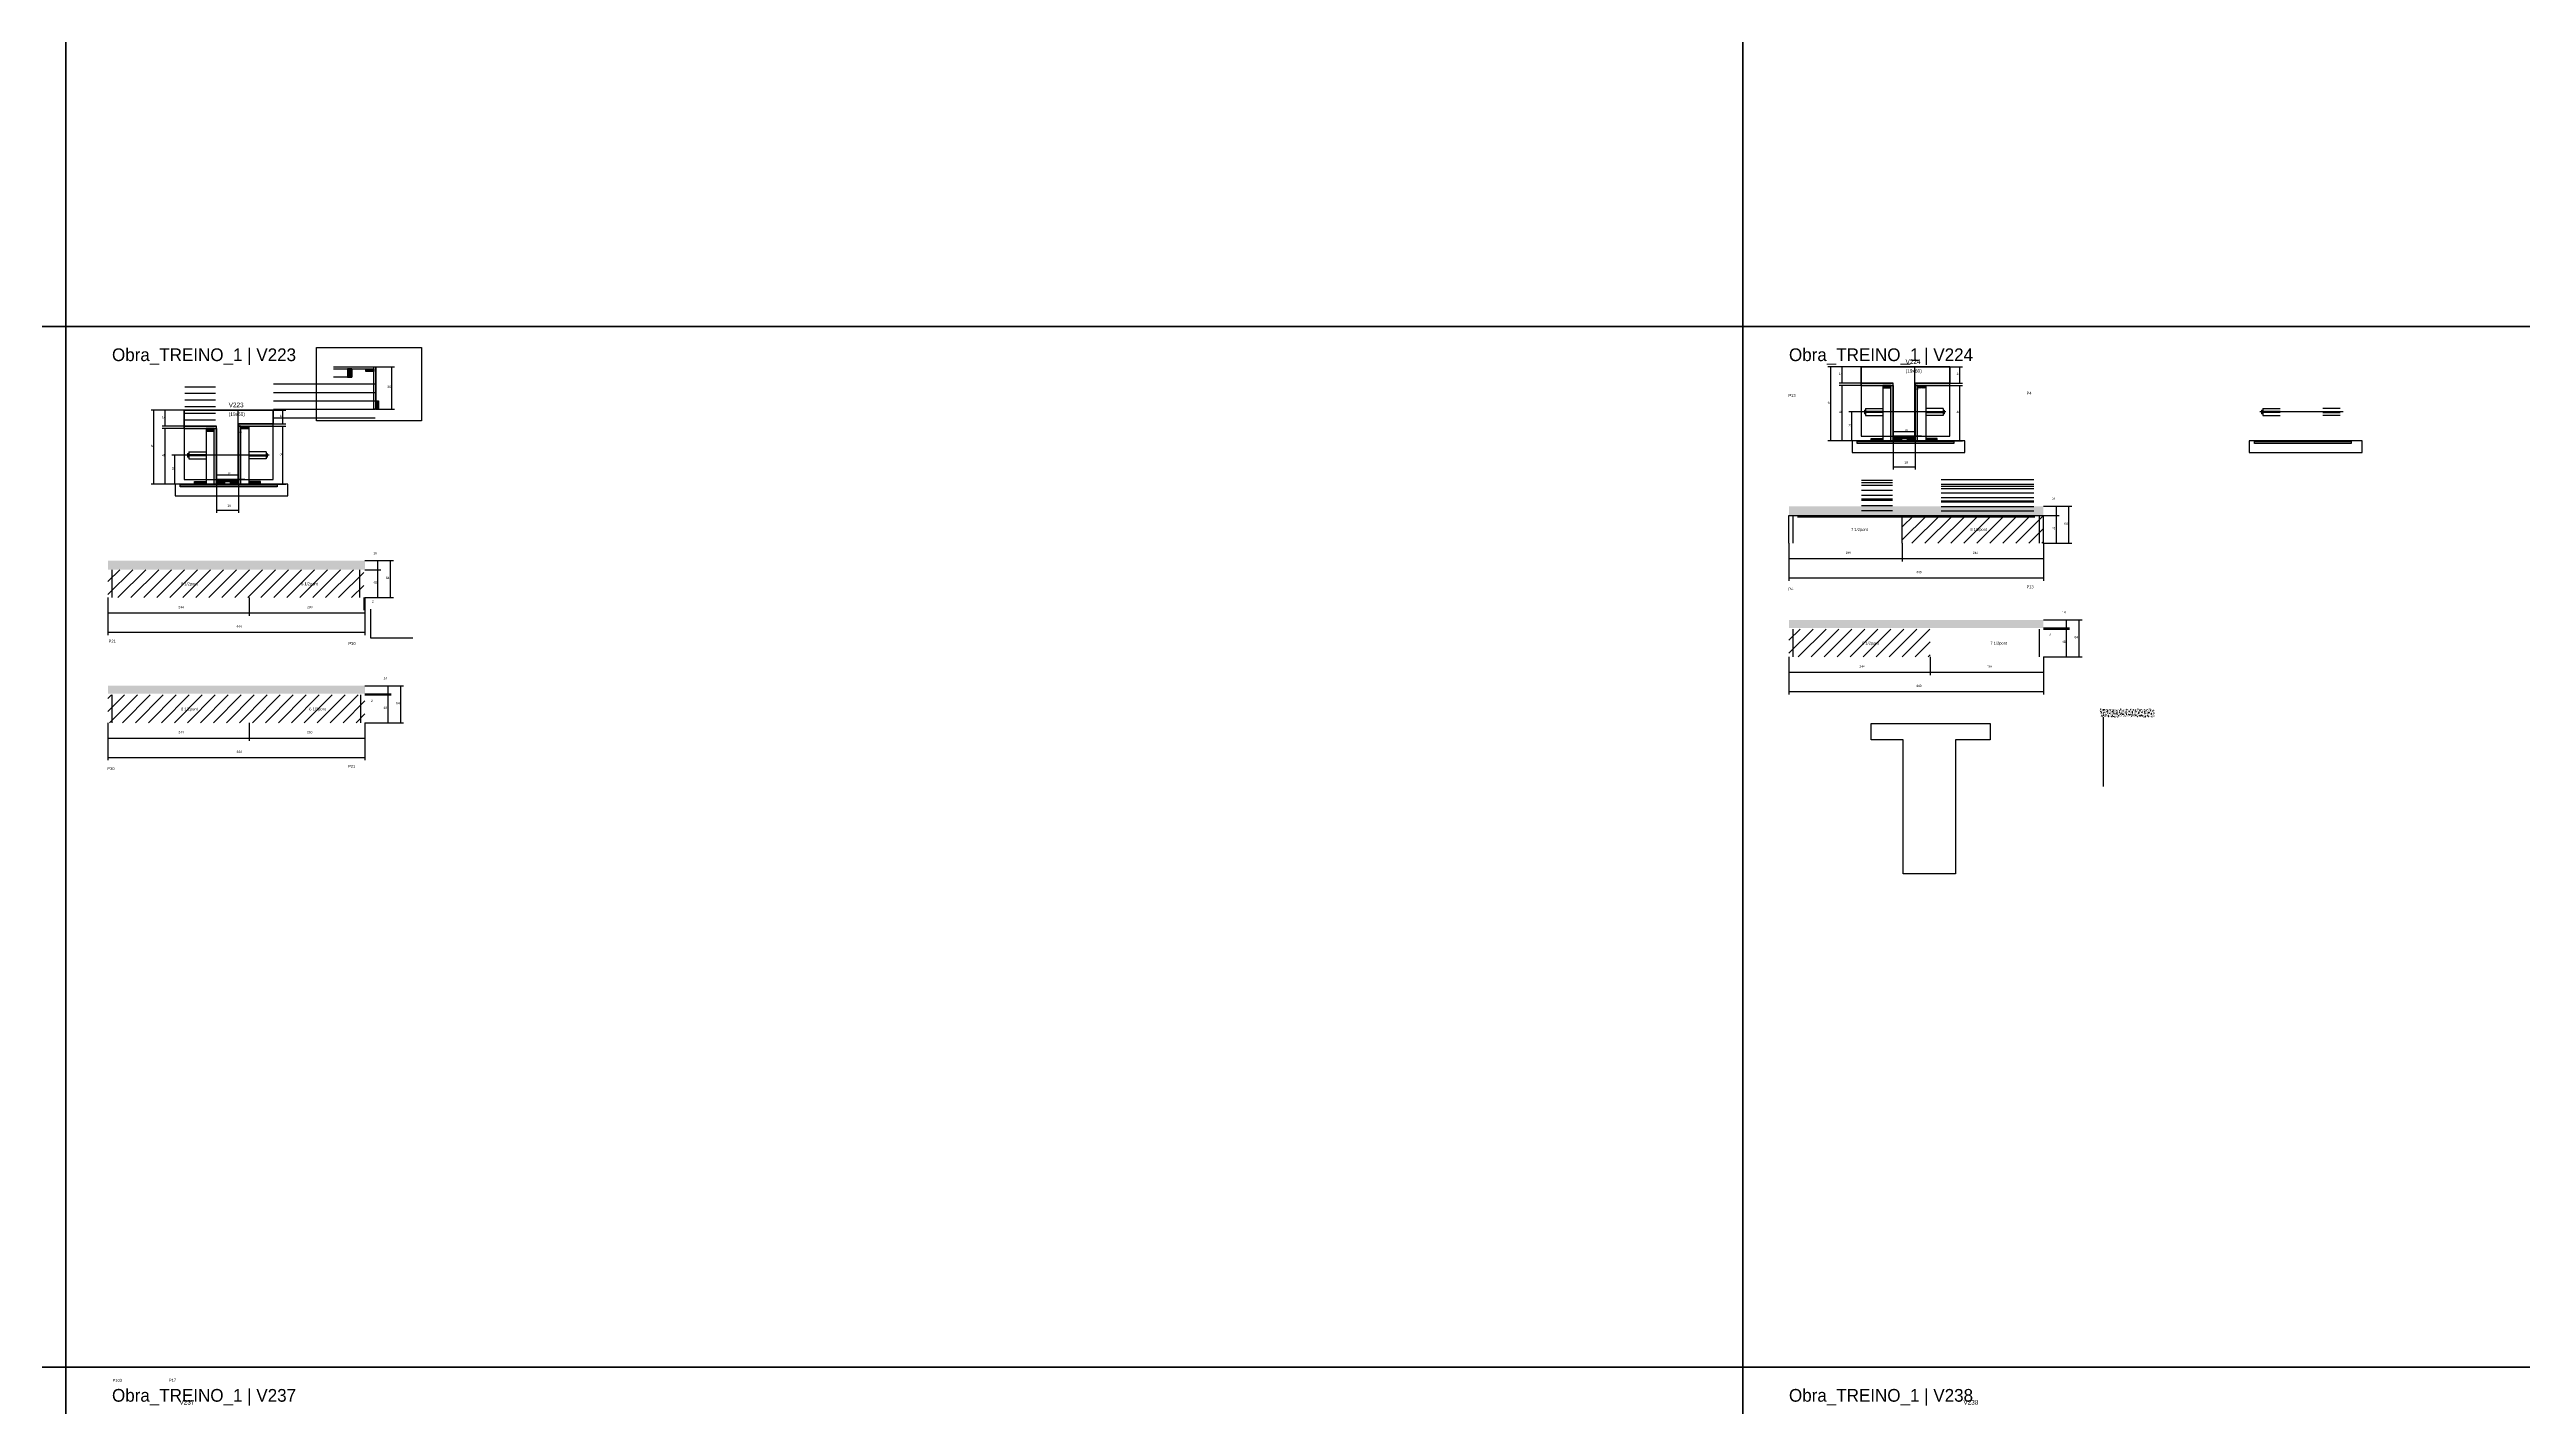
# Model space of a CAD drawing. Header units: metres. Extents: x -41 to 34840, y -36000 to 1848.
# Drawn here: x 17372 to 21649, y -12668 to -10321 of the extents above; entities that cross this region are included whole.
import ezdxf

# ---------------------------------------------------------------- set-up
doc = ezdxf.new("R2010")
doc.units = ezdxf.units.M
for name, color, linetype in [('barrote', 126, 'Continuous'), ('CELL_BORDER', 8, 'Continuous'), ('CONCRETO', 251, 'Continuous'), ('COTA', 4, 'Continuous'), ('Cota Seção (2x)', 4, 'Continuous'), ('cotas', 4, 'Continuous'), ('Hachura', 253, 'Continuous'), ('LABEL_ID', 3, 'Continuous'), ('Madeira', 126, 'Continuous'), ('NOMENCLATURA', 7, 'Continuous'), ('Painéis', 200, 'Continuous'), ('REAPROVEITAMENTO', 251, 'Continuous'), ('SARR_2.2x7', 40, 'Continuous'), ('SCO-___-LAJ', 4, 'Continuous'), ('TENSOR', 2, 'Continuous'), ('Texto Seção', 7, 'Continuous')]:
    doc.layers.add(name, color=color, linetype=linetype)

msp = doc.modelspace()

# ---------------------------------------------------------------- hatches: boundary and pattern name
at = {"layer": 'COTA'}
h = msp.add_hatch(dxfattribs=at)
h.set_pattern_fill('AR-CONC', scale=0.03)
h.paths.add_polyline_path([(20820, -11111), (20820, -11127), (20820, -11127), (20380, -11127), (20380, -11127), (20380, -11111), (20380, -11111), (20820, -11111)])
h = msp.add_hatch(dxfattribs=at)
h.set_pattern_fill('AR-CONC', scale=0.03)
h.paths.add_polyline_path([(17917.5, -11205), (17917.5, -11221), (17917.5, -11221), (17473, -11221), (17473, -11221), (17473, -11205), (17473, -11205), (17917.5, -11205)])
h = msp.add_hatch(dxfattribs=at)
h.set_pattern_fill('AR-CONC', scale=0.03)
h.paths.add_polyline_path([(20380, -11307.6), (20380, -11321.6), (20380, -11321.6), (20820, -11321.6), (20820, -11321.6), (20820, -11307.6), (20820, -11307.6), (20380, -11307.6)])
h = msp.add_hatch(dxfattribs=at)
h.set_pattern_fill('AR-CONC', scale=0.03)
h.paths.add_polyline_path([(17917.5, -11435.5), (17917.5, -11421.5), (17917.5, -11421.5), (17473, -11421.5), (17473, -11421.5), (17473, -11435.5), (17473, -11435.5), (17917.5, -11435.5)])
h = msp.add_hatch(dxfattribs=at)
h.set_pattern_fill('AR-CONC', scale=0.03)
h.paths.add_polyline_path([(20917.6, -11461.7), (20917.6, -11475.7), (20917.6, -11475.7), (21011.6, -11475.7), (21011.6, -11475.7), (21011.6, -11461.7), (21011.6, -11461.7), (20917.6, -11461.7)])
at = {"layer": 'Hachura'}
h = msp.add_hatch(dxfattribs=at)
h.set_pattern_fill('ANSI31', scale=0.5)
h.paths.add_polyline_path([(17894.5, -10873.6), (17887.5, -10873.6), (17887.5, -10887.6), (17894.5, -10887.6)])
h = msp.add_hatch(dxfattribs=at)
h.set_pattern_fill('ANSI31', scale=0.5)
h.paths.add_polyline_path([(17918.8, -10873.6), (17918.8, -10878), (17918.8, -10878), (17932.8, -10878), (17932.8, -10878), (17932.8, -10873.6), (17932.8, -10873.6), (17918.8, -10873.6)])
h = msp.add_hatch(color=8, dxfattribs=at)
h.dxf.hatch_style = 1
h.paths.add_polyline_path([(20560.4, -10902), (20560.4, -10898), (20560.4, -10898), (20504.8, -10898), (20504.8, -10898), (20504.8, -10902), (20504.8, -10902), (20560.4, -10902)])
h = msp.add_hatch(dxfattribs=at)
h.set_pattern_fill('ANSI31', scale=0.5)
h.paths.add_polyline_path([(20556.4, -10906.4), (20556.4, -10902), (20556.4, -10902), (20542.4, -10902), (20542.4, -10902), (20542.4, -10906.4), (20542.4, -10906.4), (20556.4, -10906.4)])
h = msp.add_hatch(color=8, dxfattribs=at)
h.dxf.hatch_style = 1
h.paths.add_polyline_path([(20556.4, -10898), (20560.4, -10898), (20560.4, -10898), (20560.4, -10998), (20560.4, -10998), (20556.4, -10998), (20556.4, -10998), (20556.4, -10898)])
h = msp.add_hatch(color=8, dxfattribs=at)
h.dxf.hatch_style = 1
h.paths.add_polyline_path([(20602.4, -10898), (20598.4, -10898), (20598.4, -10898), (20598.4, -10998), (20598.4, -10998), (20602.4, -10998), (20602.4, -10998), (20602.4, -10898)])
h = msp.add_hatch(color=8, dxfattribs=at)
h.dxf.hatch_style = 1
h.paths.add_polyline_path([(20658.4, -10902), (20658.4, -10898), (20658.4, -10898), (20598.4, -10898), (20598.4, -10898), (20598.4, -10902), (20598.4, -10902), (20658.4, -10902)])
h = msp.add_hatch(dxfattribs=at)
h.set_pattern_fill('ANSI31', scale=0.5)
h.paths.add_polyline_path([(20602.4, -10906.4), (20602.4, -10902), (20602.4, -10902), (20616.4, -10902), (20616.4, -10902), (20616.4, -10906.4), (20616.4, -10906.4), (20602.4, -10906.4)])
h = msp.add_hatch(dxfattribs=at)
h.set_pattern_fill('ANSI31', scale=0.5)
h.paths.add_polyline_path([(17936.4, -10943), (17940.8, -10943), (17940.8, -10943), (17940.8, -10929), (17940.8, -10929), (17936.4, -10929), (17936.4, -10929), (17936.4, -10943)])
h = msp.add_hatch(color=8, dxfattribs=at)
h.dxf.hatch_style = 1
h.paths.add_polyline_path([(17660.6, -10976.8), (17660.6, -10972.8), (17660.6, -10972.8), (17605, -10972.8), (17605, -10972.8), (17605, -10976.8), (17605, -10976.8), (17660.6, -10976.8)])
h = msp.add_hatch(dxfattribs=at)
h.set_pattern_fill('ANSI31', scale=0.5)
h.paths.add_polyline_path([(17656.6, -10981.2), (17656.6, -10976.8), (17656.6, -10976.8), (17642.6, -10976.8), (17642.6, -10976.8), (17642.6, -10981.2), (17642.6, -10981.2), (17656.6, -10981.2)])
h = msp.add_hatch(color=8, dxfattribs=at)
h.dxf.hatch_style = 1
h.paths.add_polyline_path([(17656.6, -10972.8), (17660.6, -10972.8), (17660.6, -10972.8), (17660.6, -11072.8), (17660.6, -11072.8), (17656.6, -11072.8), (17656.6, -11072.8), (17656.6, -10972.8)])
h = msp.add_hatch(color=8, dxfattribs=at)
h.dxf.hatch_style = 1
h.paths.add_polyline_path([(17758.6, -10972.8), (17758.6, -10968.8), (17758.6, -10968.8), (17698.6, -10968.8), (17698.6, -10968.8), (17698.6, -10972.8), (17698.6, -10972.8), (17758.6, -10972.8)])
h = msp.add_hatch(color=8, dxfattribs=at)
h.dxf.hatch_style = 1
h.paths.add_polyline_path([(17702.6, -10972.8), (17698.6, -10972.8), (17698.6, -10972.8), (17698.6, -11072.8), (17698.6, -11072.8), (17702.6, -11072.8), (17702.6, -11072.8), (17702.6, -10972.8)])
h = msp.add_hatch(dxfattribs=at)
h.set_pattern_fill('ANSI31', scale=0.5)
h.paths.add_polyline_path([(17702.6, -10977.2), (17702.6, -10972.8), (17702.6, -10972.8), (17716.6, -10972.8), (17716.6, -10972.8), (17716.6, -10977.2), (17716.6, -10977.2), (17702.6, -10977.2)])
h = msp.add_hatch(color=8, dxfattribs=at)
h.dxf.hatch_style = 1
h.paths.add_polyline_path([(20598.4, -10993.6), (20598.4, -10990), (20598.4, -10990), (20560.4, -10990), (20560.4, -10990), (20560.4, -10993.6), (20560.4, -10993.6), (20598.4, -10993.6)])
h = msp.add_hatch(dxfattribs=at)
h.set_pattern_fill('ANSI31', scale=0.5)
h.paths.add_polyline_path([(20522.4, -10998), (20522.4, -10993.6), (20522.4, -10993.6), (20542.4, -10993.6), (20542.4, -10993.6), (20542.4, -10998), (20542.4, -10998), (20522.4, -10998)])
h = msp.add_hatch(dxfattribs=at)
h.set_pattern_fill('ANSI31', scale=0.5)
h.paths.add_polyline_path([(20560.4, -10998), (20560.4, -10993.6), (20560.4, -10993.6), (20574.4, -10993.6), (20574.4, -10993.6), (20574.4, -10998), (20574.4, -10998), (20560.4, -10998)])
h = msp.add_hatch(dxfattribs=at)
h.set_pattern_fill('ANSI31', scale=0.5)
h.paths.add_polyline_path([(20598.4, -10998), (20598.4, -10993.6), (20598.4, -10993.6), (20584.4, -10993.6), (20584.4, -10993.6), (20584.4, -10998), (20584.4, -10998), (20598.4, -10998)])
h = msp.add_hatch(dxfattribs=at)
h.set_pattern_fill('ANSI31', scale=0.5)
h.paths.add_polyline_path([(20636.4, -10998), (20636.4, -10993.6), (20636.4, -10993.6), (20616.4, -10993.6), (20616.4, -10993.6), (20616.4, -10998), (20616.4, -10998), (20636.4, -10998)])
h = msp.add_hatch(dxfattribs=at)
h.set_pattern_fill('ANSI31', scale=0.5)
h.paths.add_polyline_path([(17622.6, -11072.8), (17622.6, -11068.4), (17622.6, -11068.4), (17642.6, -11068.4), (17642.6, -11068.4), (17642.6, -11072.8), (17642.6, -11072.8), (17622.6, -11072.8)])
h = msp.add_hatch(color=8, dxfattribs=at)
h.dxf.hatch_style = 1
h.paths.add_polyline_path([(17698.6, -11068.4), (17698.6, -11064.8), (17698.6, -11064.8), (17660.6, -11064.8), (17660.6, -11064.8), (17660.6, -11068.4), (17660.6, -11068.4), (17698.6, -11068.4)])
h = msp.add_hatch(dxfattribs=at)
h.set_pattern_fill('ANSI31', scale=0.5)
h.paths.add_polyline_path([(17660.6, -11072.8), (17660.6, -11068.4), (17660.6, -11068.4), (17674.6, -11068.4), (17674.6, -11068.4), (17674.6, -11072.8), (17674.6, -11072.8), (17660.6, -11072.8)])
h = msp.add_hatch(dxfattribs=at)
h.set_pattern_fill('ANSI31', scale=0.5)
h.paths.add_polyline_path([(17698.6, -11072.8), (17698.6, -11068.4), (17698.6, -11068.4), (17684.6, -11068.4), (17684.6, -11068.4), (17684.6, -11072.8), (17684.6, -11072.8), (17698.6, -11072.8)])
h = msp.add_hatch(dxfattribs=at)
h.set_pattern_fill('ANSI31', scale=0.5)
h.paths.add_polyline_path([(17736.6, -11072.8), (17736.6, -11068.4), (17736.6, -11068.4), (17716.6, -11068.4), (17716.6, -11068.4), (17716.6, -11072.8), (17716.6, -11072.8), (17736.6, -11072.8)])
at = {"layer": 'REAPROVEITAMENTO'}
h = msp.add_hatch(dxfattribs=at)
h.set_pattern_fill('ANSI31', scale=5)
h.paths.add_polyline_path([(20576, -11175), (20820, -11175), (20820, -11175), (20820, -11127), (20820, -11127), (20576, -11127), (20576, -11127), (20576, -11175)])
h = msp.add_hatch(dxfattribs=at)
h.set_pattern_fill('ANSI31', scale=5)
h.paths.add_polyline_path([(17473, -11269), (17915.5, -11269), (17915.5, -11269), (17915.5, -11221), (17915.5, -11221), (17473, -11221), (17473, -11221), (17473, -11269)])
h = msp.add_hatch(dxfattribs=at)
h.set_pattern_fill('ANSI31', scale=5)
h.paths.add_polyline_path([(20380, -11371.6), (20624, -11371.6), (20624, -11371.6), (20624, -11323.6), (20624, -11323.6), (20380, -11323.6), (20380, -11323.6), (20380, -11371.6)])
h = msp.add_hatch(dxfattribs=at)
h.set_pattern_fill('ANSI31', scale=5)
h.paths.add_polyline_path([(17473, -11485.5), (17917.5, -11485.5), (17917.5, -11485.5), (17917.5, -11437.5), (17917.5, -11437.5), (17473, -11437.5), (17473, -11437.5), (17473, -11485.5)])

# ---------------------------------------------------------------- linework, layer by layer
for p, q in [((20510.4, -10945), (20510.4, -10951)), ((20510.4, -10945), (20512.4, -10945)), ((20512.4, -10942), (20512.4, -10954)), ((20512.4, -10942), (20542.4, -10942)), ((20542.4, -10947), (20512.4, -10947)), ((20646.4, -10942), (20616.4, -10942)), ((20616.4, -10947), (20646.4, -10947)), ((20646.4, -10942), (20646.4, -10954)), ((20646.4, -10945), (20648.4, -10945)), ((20648.4, -10945), (20648.4, -10951)), ((21197.4, -10945), (21197.4, -10951)), ((21197.4, -10945), (21199.4, -10945)), ((21199.4, -10942), (21199.4, -10954)), ((21199.4, -10942), (21229.4, -10942)), ((21229.4, -10947), (21199.4, -10947)), ((21333.4, -10942), (21303.4, -10942)), ((21303.4, -10947), (21333.4, -10947)), ((20512.4, -10951), (20510.4, -10951)), ((20542.4, -10949), (20512.4, -10949)), ((20512.4, -10954), (20542.4, -10954)), ((20616.4, -10949), (20646.4, -10949)), ((20646.4, -10954), (20616.4, -10954)), ((20646.4, -10951), (20648.4, -10951)), ((21199.4, -10951), (21197.4, -10951)), ((21229.4, -10949), (21199.4, -10949)), ((21199.4, -10954), (21229.4, -10954)), ((21303.4, -10949), (21333.4, -10949)), ((21333.4, -10954), (21303.4, -10954)), ((17610.6, -11019.9), (17610.6, -11025.9)), ((17610.6, -11019.9), (17612.6, -11019.9)), ((17612.6, -11025.9), (17610.6, -11025.9)), ((17612.6, -11016.9), (17612.6, -11028.9)), ((17612.6, -11016.9), (17642.6, -11016.9)), ((17642.6, -11021.9), (17612.6, -11021.9)), ((17642.6, -11023.9), (17612.6, -11023.9)), ((17612.6, -11028.9), (17642.6, -11028.9)), ((17746.6, -11016.9), (17716.6, -11016.9)), ((17716.6, -11021.9), (17746.6, -11021.9)), ((17716.6, -11023.9), (17746.6, -11023.9)), ((17746.6, -11028.9), (17716.6, -11028.9)), ((17746.6, -11016.9), (17746.6, -11028.9)), ((17746.6, -11019.9), (17748.6, -11019.9)), ((17746.6, -11025.9), (17748.6, -11025.9)), ((17748.6, -11019.9), (17748.6, -11025.9))]:
    msp.add_line(p, q)
at = {"layer": 'barrote'}
for points in [[(20489, -11018), (20684.1, -11018), (20684.1, -10998), (20489, -10998)], [(21176, -11018), (21371.1, -11018), (21371.1, -10998), (21176, -10998)], [(17589.1, -11092.8), (17784.3, -11092.8), (17784.3, -11072.8), (17589.1, -11072.8)]]:
    msp.add_lwpolyline(points, close=True, dxfattribs=at)
at = {"layer": 'CELL_BORDER'}
for points in [[(14500, -10800), (17400, -10800), (17400, -9000), (14500, -9000)], [(17400, -10800), (20300, -10800), (20300, -9000), (17400, -9000)], [(20300, -10800), (23200, -10800), (23200, -9000), (20300, -9000)], [(14500, -12600), (17400, -12600), (17400, -10800), (14500, -10800)], [(17400, -12600), (20300, -12600), (20300, -10800), (17400, -10800)], [(20300, -12600), (23200, -12600), (23200, -10800), (20300, -10800)], [(14500, -14400), (17400, -14400), (17400, -12600), (14500, -12600)], [(17400, -14400), (20300, -14400), (20300, -12600), (17400, -12600)], [(20300, -14400), (23200, -14400), (23200, -12600), (20300, -12600)]]:
    msp.add_lwpolyline(points, close=True, dxfattribs=at)
at = {"layer": 'CONCRETO'}
for points in [[(20504.8, -10898), (20504.8, -10870), (20658.4, -10870), (20658.4, -10898), (20598.4, -10898), (20598.4, -10990), (20560.4, -10990), (20560.4, -10898)], [(20504.8, -10990), (20658.4, -10990), (20658.4, -10870), (20504.8, -10870)], [(17605, -10972.8), (17605, -10944.8), (17758.6, -10944.8), (17758.6, -10968.8), (17698.6, -10968.8), (17698.6, -11064.8), (17660.6, -11064.8), (17660.6, -10972.8)], [(17605, -11064.8), (17758.6, -11064.8), (17758.6, -10944.8), (17605, -10944.8)], [(20522.1, -11515.1), (20522.1, -11487.1), (20727.7, -11487.1), (20727.7, -11515.1), (20667.7, -11515.1), (20667.7, -11747.1), (20577.7, -11747.1), (20577.7, -11515.1)]]:
    msp.add_lwpolyline(points, close=True, dxfattribs=at)
at = {"layer": 'COTA'}
for p, q in [((17936.4, -10870), (17968.7, -10870)), ((17963.7, -10943), (17963.7, -10870)), ((20504.8, -10870), (20447.4, -10870)), ((20452.4, -10998), (20452.4, -10870)), ((20504.8, -10870), (20466.8, -10870)), ((20504.8, -10898), (20466.8, -10898)), ((20504.8, -10902), (20466.8, -10902)), ((20471.8, -10898), (20471.8, -10870)), ((20471.8, -10998), (20471.8, -10902)), ((20658.4, -10870), (20680.3, -10870)), ((20658.4, -10898), (20680.3, -10898)), ((20658.4, -10902), (20680.3, -10902)), ((20675.3, -10898), (20675.3, -10870)), ((20675.3, -10998), (20675.3, -10902)), ((17605, -10944.8), (17547.6, -10944.8)), ((17552.6, -11072.8), (17552.6, -10944.8)), ((17605, -10944.8), (17566.9, -10944.8)), ((17571.9, -10972.8), (17571.9, -10944.8)), ((17758.6, -10944.8), (17780.4, -10944.8)), ((17775.4, -10968.8), (17775.4, -10944.8)), ((17936.4, -10943), (17968.7, -10943)), ((20507.1, -10948), (20483.6, -10948)), ((20488.6, -10998), (20488.6, -10948)), ((17605, -10972.8), (17566.9, -10972.8)), ((17605, -10976.8), (17566.9, -10976.8)), ((17571.9, -11072.8), (17571.9, -10976.8)), ((17758.6, -10968.8), (17780.4, -10968.8)), ((17758.6, -10972.8), (17780.4, -10972.8)), ((17775.4, -11072.8), (17775.4, -10972.8)), ((17607.3, -11022.9), (17583.7, -11022.9)), ((17588.7, -11072.8), (17588.7, -11022.9)), ((20526.8, -10998), (20447.4, -10998)), ((20526.8, -10998), (20466.8, -10998)), ((20507.1, -10998), (20483.6, -10998)), ((20560.4, -10998), (20560.4, -11047.7)), ((20598.4, -10998), (20598.4, -11047.7)), ((20632, -10998), (20680.3, -10998)), ((17627, -11072.8), (17547.6, -11072.8)), ((17627, -11072.8), (17566.9, -11072.8)), ((17607.3, -11072.8), (17583.7, -11072.8)), ((17660.6, -11072.8), (17660.6, -11122.6)), ((17698.6, -11072.8), (17698.6, -11122.6)), ((17732.2, -11072.8), (17780.4, -11072.8)), ((20560.4, -11042.7), (20598.4, -11042.7)), ((17660.6, -11117.6), (17698.6, -11117.6)), ((20820, -11111), (20847.5, -11111)), ((20820, -11111), (20869.1, -11111)), ((20842.5, -11127), (20842.5, -11111)), ((20864.1, -11175), (20864.1, -11111)), ((20820, -11127), (20847.5, -11127)), ((20820, -11127), (20847.5, -11127)), ((20842.5, -11175), (20842.5, -11127)), ((20380, -11175), (20380, -11206.5)), ((20380, -11175), (20380, -11240.1)), ((20380, -11201.5), (20576, -11201.5)), ((20576, -11175), (20576, -11206.5)), ((20576, -11175), (20576, -11206.5)), ((20576, -11201.5), (20820, -11201.5)), ((20820, -11175), (20820, -11206.5)), ((20820, -11175), (20820, -11240.1)), ((20820, -11175), (20847.5, -11175)), ((20820, -11175), (20869.1, -11175)), ((17917.5, -11205), (17944.9, -11205)), ((17917.5, -11205), (17966.6, -11205)), ((17917.5, -11221), (17944.9, -11221)), ((17917.5, -11221), (17944.9, -11221)), ((17939.9, -11221), (17939.9, -11205)), ((17939.9, -11269), (17939.9, -11221)), ((17961.6, -11269), (17961.6, -11205)), ((20380, -11235.1), (20820, -11235.1)), ((17473, -11269), (17473, -11300.6)), ((17473, -11269), (17473, -11334.1)), ((17717, -11269), (17717, -11300.6)), ((17717, -11269), (17717, -11300.6)), ((17915.5, -11269), (17915.5, -11290.7)), ((17915.5, -11285.7), (17917.5, -11285.7)), ((17917.5, -11269), (17917.5, -11300.6)), ((17917.5, -11269), (17917.5, -11334.1)), ((17917.5, -11269), (17944.9, -11269)), ((17917.5, -11269), (17966.6, -11269)), ((17917.5, -11269), (17917.5, -11290.7)), ((17473, -11295.6), (17717, -11295.6)), ((17473, -11329.1), (17917.5, -11329.1)), ((17717, -11295.6), (17917.5, -11295.6)), ((20820, -11307.6), (20865.2, -11307.6)), ((20820, -11307.6), (20886.8, -11307.6)), ((20820, -11321.6), (20865.2, -11321.6)), ((20820, -11323.6), (20865.2, -11323.6)), ((20860.2, -11321.6), (20860.2, -11307.6)), ((20860.2, -11371.6), (20860.2, -11323.6)), ((20881.8, -11371.6), (20881.8, -11307.6)), ((20380, -11371.6), (20380, -11403.1)), ((20380, -11371.6), (20380, -11436.7)), ((20624, -11371.6), (20624, -11403.1)), ((20624, -11371.6), (20624, -11403.1)), ((20820, -11371.6), (20820, -11403.1)), ((20820, -11371.6), (20820, -11436.7)), ((20820, -11371.6), (20865.2, -11371.6)), ((20820, -11371.6), (20886.8, -11371.6)), ((20380, -11398.1), (20624, -11398.1)), ((20624, -11398.1), (20820, -11398.1)), ((17917.5, -11421.5), (17962.7, -11421.5)), ((17917.5, -11421.5), (17984.3, -11421.5)), ((17917.5, -11435.5), (17962.7, -11435.5)), ((17917.5, -11437.5), (17962.7, -11437.5)), ((17957.7, -11435.5), (17957.7, -11421.5)), ((17957.7, -11485.5), (17957.7, -11437.5)), ((17979.3, -11485.5), (17979.3, -11421.5)), ((20380, -11431.7), (20820, -11431.7)), ((17473, -11485.5), (17473, -11517)), ((17473, -11485.5), (17473, -11550.5)), ((17717, -11485.5), (17717, -11517)), ((17717, -11485.5), (17717, -11517)), ((17917.5, -11485.5), (17917.5, -11517)), ((17917.5, -11485.5), (17917.5, -11550.5)), ((17917.5, -11485.5), (17962.7, -11485.5)), ((17917.5, -11485.5), (17984.3, -11485.5)), ((17473, -11512), (17717, -11512)), ((17473, -11545.5), (17917.5, -11545.5)), ((17717, -11512), (17917.5, -11512))]:
    msp.add_line(p, q, dxfattribs=at)
at = {"layer": 'Cota Seção (2x)'}
for p, q in [((20609.4, -10870), (20592.9, -10870)), ((20597.9, -10990), (20597.9, -10870)), ((17709.6, -10944.8), (17693.1, -10944.8)), ((17698.1, -11064.8), (17698.1, -10944.8)), ((20560.4, -10998), (20560.4, -10977)), ((20560.4, -10982), (20598.4, -10982)), ((20609.4, -10990), (20592.9, -10990)), ((20598.4, -10998), (20598.4, -10977)), ((17660.6, -11072.8), (17660.6, -11051.8)), ((17660.6, -11056.8), (17698.6, -11056.8)), ((17709.6, -11064.8), (17693.1, -11064.8)), ((17698.6, -11072.8), (17698.6, -11051.8)), ((20820, -11321.6), (20843.3, -11321.6)), ((20820, -11323.6), (20843.3, -11323.6)), ((20838.3, -11323.6), (20838.3, -11321.6)), ((17917.5, -11435.5), (17940.8, -11435.5)), ((17917.5, -11437.5), (17940.8, -11437.5)), ((17935.8, -11437.5), (17935.8, -11435.5))]:
    msp.add_line(p, q, dxfattribs=at)
at = {"layer": 'Cotas'}
msp.add_lwpolyline([(17833.5, -10836.6), (18015.4, -10836.6), (18015.4, -10963.5), (17833.5, -10963.5)], close=True, dxfattribs=at)
at = {"layer": 'Madeira'}
msp.add_lwpolyline([(17894.5, -10873.6), (17894.5, -10887.6), (17863, -10887.6)], dxfattribs=at)
for points in [[(17894.5, -10887.6), (17894.5, -10873.6), (17887.5, -10873.6), (17887.5, -10887.6)], [(17918.8, -10873.6), (17932.8, -10873.6), (17932.8, -10878), (17918.8, -10878)], [(20556.4, -10906.4), (20556.4, -10902), (20542.4, -10902), (20542.4, -10906.4)], [(20556.4, -10902), (20542.4, -10902), (20542.4, -10998), (20556.4, -10998)], [(20602.4, -10906.4), (20602.4, -10902), (20616.4, -10902), (20616.4, -10906.4)], [(20602.4, -10902), (20616.4, -10902), (20616.4, -10998), (20602.4, -10998)], [(17936.4, -10943), (17936.4, -10929), (17940.8, -10929), (17940.8, -10943)], [(17656.6, -10981.2), (17656.6, -10976.8), (17642.6, -10976.8), (17642.6, -10981.2)], [(17656.6, -10976.8), (17642.6, -10976.8), (17642.6, -11072.8), (17656.6, -11072.8)], [(17702.6, -10977.2), (17702.6, -10972.8), (17716.6, -10972.8), (17716.6, -10977.2)], [(17702.6, -10972.8), (17716.6, -10972.8), (17716.6, -11072.8), (17702.6, -11072.8)], [(20489, -11018), (20684.1, -11018), (20684.1, -10998), (20489, -10998)], [(20522.4, -10998), (20522.4, -10993.6), (20542.4, -10993.6), (20542.4, -10998)], [(20560.4, -10998), (20560.4, -10993.6), (20574.4, -10993.6), (20574.4, -10998)], [(20598.4, -10998), (20598.4, -10993.6), (20584.4, -10993.6), (20584.4, -10998)], [(20636.4, -10998), (20636.4, -10993.6), (20616.4, -10993.6), (20616.4, -10998)], [(17589.1, -11092.8), (17784.3, -11092.8), (17784.3, -11072.8), (17589.1, -11072.8)], [(17622.6, -11072.8), (17622.6, -11068.4), (17642.6, -11068.4), (17642.6, -11072.8)], [(17660.6, -11072.8), (17660.6, -11068.4), (17674.6, -11068.4), (17674.6, -11072.8)], [(17698.6, -11072.8), (17698.6, -11068.4), (17684.6, -11068.4), (17684.6, -11072.8)], [(17736.6, -11072.8), (17736.6, -11068.4), (17716.6, -11068.4), (17716.6, -11072.8)]]:
    msp.add_lwpolyline(points, close=True, dxfattribs=at)
at = {"layer": 'NOMENCLATURA'}
for p, q in [((17927.7, -11339.3), (17927.7, -11288.9)), ((18000.1, -11339.3), (17927.7, -11339.3))]:
    msp.add_line(p, q, dxfattribs=at)
at = {"layer": 'Painéis'}
for p, q in [((17863, -10870), (17932.8, -10870)), ((17863, -10873.6), (17932.8, -10873.6)), ((17936.4, -10943), (17936.4, -10870)), ((20504.8, -10898), (20560.4, -10898)), ((20504.8, -10902), (20504.8, -10898)), ((20560.4, -10902), (20560.4, -10898)), ((20560.4, -10998), (20560.4, -10902)), ((20598.4, -10898), (20658.4, -10898)), ((20598.4, -10902), (20598.4, -10898)), ((20598.4, -10998), (20598.4, -10902)), ((20658.4, -10902), (20658.4, -10898)), ((17605, -10972.8), (17660.6, -10972.8)), ((17605, -10976.8), (17605, -10972.8)), ((17660.6, -10976.8), (17660.6, -10972.8)), ((17660.6, -11072.8), (17660.6, -10976.8)), ((17698.6, -10968.8), (17758.6, -10968.8)), ((17698.6, -10972.8), (17698.6, -10968.8)), ((17698.6, -11072.8), (17698.6, -10972.8)), ((17758.6, -10972.8), (17758.6, -10968.8)), ((20560.4, -10990), (20598.4, -10990)), ((20560.4, -10993.6), (20560.4, -10990)), ((20598.4, -10993.6), (20598.4, -10990)), ((20380, -11127), (20820, -11127)), ((20380, -11175), (20380, -11127)), ((20576, -11175), (20576, -11127)), ((20820, -11175), (20820, -11127))]:
    msp.add_line(p, q, dxfattribs=at)
for points in [[(17932.8, -10870), (17936.4, -10870), (17936.4, -10943), (17932.8, -10943)], [(20560.4, -10902), (20560.4, -10898), (20504.8, -10898), (20504.8, -10902)], [(20556.4, -10902), (20560.4, -10902), (20560.4, -10998), (20556.4, -10998)], [(20658.4, -10902), (20658.4, -10898), (20598.4, -10898), (20598.4, -10902)], [(20602.4, -10902), (20598.4, -10902), (20598.4, -10998), (20602.4, -10998)], [(17660.6, -10976.8), (17660.6, -10972.8), (17605, -10972.8), (17605, -10976.8)], [(17656.6, -10976.8), (17660.6, -10976.8), (17660.6, -11072.8), (17656.6, -11072.8)], [(17758.6, -10972.8), (17758.6, -10968.8), (17698.6, -10968.8), (17698.6, -10972.8)], [(17702.6, -10972.8), (17698.6, -10972.8), (17698.6, -11072.8), (17702.6, -11072.8)], [(20598.4, -10993.6), (20598.4, -10990), (20560.4, -10990), (20560.4, -10993.6)], [(17698.6, -11068.4), (17698.6, -11064.8), (17660.6, -11064.8), (17660.6, -11068.4)]]:
    msp.add_lwpolyline(points, close=True, dxfattribs=at)
at = {"layer": 'SARR_2.2x7'}
for p, q in [((17606, -10904.3), (17659.1, -10904.3)), ((17759.1, -10899.4), (17935.1, -10899.4)), ((17606, -10915.7), (17659.1, -10915.7)), ((17606, -10927.1), (17659.1, -10927.1)), ((17606, -10938.5), (17659.1, -10938.5)), ((17759.1, -10914.1), (17935.1, -10914.1)), ((17759.1, -10928.7), (17935.1, -10928.7)), ((17759.1, -10943.4), (17935.1, -10943.4)), ((17606, -10950), (17659.1, -10950)), ((17606, -10961.4), (17659.1, -10961.4)), ((17759.1, -10958.1), (17935.1, -10958.1)), ((20505.3, -11065.8), (20559.3, -11065.8)), ((20505.3, -11069.8), (20559.3, -11069.8)), ((20505.3, -11074.5), (20559.3, -11074.5)), ((20643.3, -11064.8), (20803.3, -11064.8)), ((20643.3, -11072.6), (20803.3, -11072.6)), ((20643.3, -11076.1), (20803.3, -11076.1)), ((20505.3, -11083.2), (20559.3, -11083.2)), ((20505.3, -11092), (20559.3, -11092)), ((20505.3, -11098.4), (20559.3, -11098.4)), ((20505.3, -11100.8), (20559.3, -11100.8)), ((20505.3, -11109.5), (20559.3, -11109.5)), ((20505.3, -11118.2), (20559.3, -11118.2)), ((20643.3, -11080.3), (20803.3, -11080.3)), ((20643.3, -11088.1), (20803.3, -11088.1)), ((20643.3, -11095.9), (20803.3, -11095.9)), ((20643.3, -11101.6), (20803.3, -11101.6)), ((20643.3, -11103.7), (20803.3, -11103.7)), ((20643.3, -11111.4), (20803.3, -11111.4)), ((20643.3, -11119.2), (20803.3, -11119.2)), ((20387, -11175), (20387, -11127)), ((20395, -11129.2), (20576, -11129.2)), ((20576, -11129.2), (20805, -11129.2)), ((20813, -11175), (20813, -11127)), ((17480, -11269), (17480, -11221)), ((17908.5, -11269), (17908.5, -11221)), ((20387, -11371.6), (20387, -11323.6)), ((20813, -11371.6), (20813, -11323.6)), ((17480, -11485.5), (17480, -11437.5)), ((17910.5, -11485.5), (17910.5, -11437.5)), ((20924.2, -11595.7), (20924.2, -11475.7))]:
    msp.add_line(p, q, dxfattribs=at)
at = {"layer": 'SCO-___-LAJ'}
for points in [[(20498, -10999.3), (20665.3, -10999.3), (20665.3, -11002.5), (20498, -11002.5)], [(21185, -10999.3), (21352.3, -10999.3), (21352.3, -11002.5), (21185, -11002.5)], [(17598.1, -11074.2), (17765.4, -11074.2), (17765.4, -11077.4), (17598.1, -11077.4)]]:
    msp.add_lwpolyline(points, close=True, dxfattribs=at)
at = {"layer": 'TENSOR'}
for p, q in [((20651.4, -10948), (20507.1, -10948)), ((21338.4, -10948), (21194.1, -10948)), ((17751.6, -11022.9), (17607.3, -11022.9))]:
    msp.add_line(p, q, dxfattribs=at)

# ---------------------------------------------------------------- texts
at = {"layer": 'COTA'}
for s, p in [('36', (17956.2, -10906.5)), ('14', (20466.3, -10884)), ('14', (20669.8, -10884)), ('64', (20446.9, -10934)), ('48', (20466.3, -10950)), ('48', (20669.8, -10950)), ('14', (17566.4, -10958.8)), ('12', (17769.9, -10956.8)), ('25', (20483.1, -10973)), ('64', (17547.1, -11008.8)), ('48', (17566.4, -11024.8)), ('50', (17769.9, -11022.8)), ('19', (20579.4, -11037.2)), ('25', (17583.2, -11047.8)), ('19', (17679.6, -11112.1)), ('16', (20834.4, -11100)), ('48', (20834.4, -11151)), ('64', (20856, -11143)), ('16', (17931.8, -11194)), ('196', (20478, -11193.4)), ('244', (20698, -11193.5)), ('48', (17931.9, -11245)), ('64', (17953.5, -11237)), ('440', (20600, -11227)), ('244', (17595, -11287.5)), ('200', (17817.3, -11287.4)), ('2', (17929.6, -11277.7)), ('444', (17695.3, -11321)), ('14', (20852.2, -11296.5)), ('48', (20852.1, -11347.6)), ('64', (20873.7, -11339.6)), ('14', (17949.6, -11410.4)), ('244', (20502, -11390.1)), ('196', (20722, -11390)), ('48', (17949.6, -11461.5)), ('64', (17971.2, -11453.5)), ('440', (20600, -11423.6)), ('244', (17595, -11503.9)), ('200', (17817.3, -11503.9)), ('444', (17695.3, -11537.4))]:
    msp.add_text(s, height=4, dxfattribs=at).set_placement(p)
at = {"layer": 'Cota Seção (2x)'}
for s, p in [('60', (20597.9, -10910)), ('60', (17698.1, -10984.8)), ('19', (20579.4, -10982)), ('19', (17679.6, -11056.8)), ('2', (20830.3, -11335.7)), ('2', (17927.8, -11449.5))]:
    msp.add_text(s, height=4, dxfattribs=at).set_placement(p)
at = {"layer": 'LABEL_ID'}
for s, p in [('Obra_TREINO_1 | V223', (17480, -10860)), ('Obra_TREINO_1 | V224', (20380, -10860)), ('Obra_TREINO_1 | V237', (17480, -12660)), ('Obra_TREINO_1 | V238', (20380, -12660))]:
    msp.add_text(s, height=22, dxfattribs=at).set_placement(p)
at = {"layer": 'NOMENCLATURA'}
for s, p in [('P13', (20379.1, -10922.1)), ('P4', (20790.8, -10918.1)), ('7 1/2pont', (20487.4, -11153.8)), ('8 1/2pont', (20693.7, -11153.8)), ('8 1/2pont', (17599.4, -11247.8)), ('6 1/2pont', (17807.1, -11247.8)), ('P4', (20379.1, -11257)), ('P13', (20790.8, -11253)), ('P21', (17474.2, -11347)), ('P30', (17888.9, -11351.1)), ('8 1/2pont', (20506.4, -11350.4)), ('7 1/2pont', (20728.2, -11350.4)), ('8 1/2pont', (17599.4, -11464.2)), ('6 1/2pont', (17821.1, -11464.2)), ('P30', (17472, -11567.5)), ('P21', (17888.3, -11563.5)), ('P103', (17481.2, -12625.5)), ('P17', (17578.5, -12625.4))]:
    msp.add_text(s, height=5, dxfattribs=at).set_placement(p)
at = {"layer": 'Texto Seção'}
for s, height, p in [('V224', 8, (20581.6, -10865)), ('(19x60)', 6, (20581.6, -10880)), ('V223', 8, (17681.8, -10939.8)), ('(19x60)', 6, (17681.8, -10954.8)), ('V237', 8, (17596.7, -12665)), ('V238', 8, (20681.7, -12665))]:
    msp.add_text(s, height=height, dxfattribs=at).set_placement(p)

doc.saveas('drawing.dxf')
